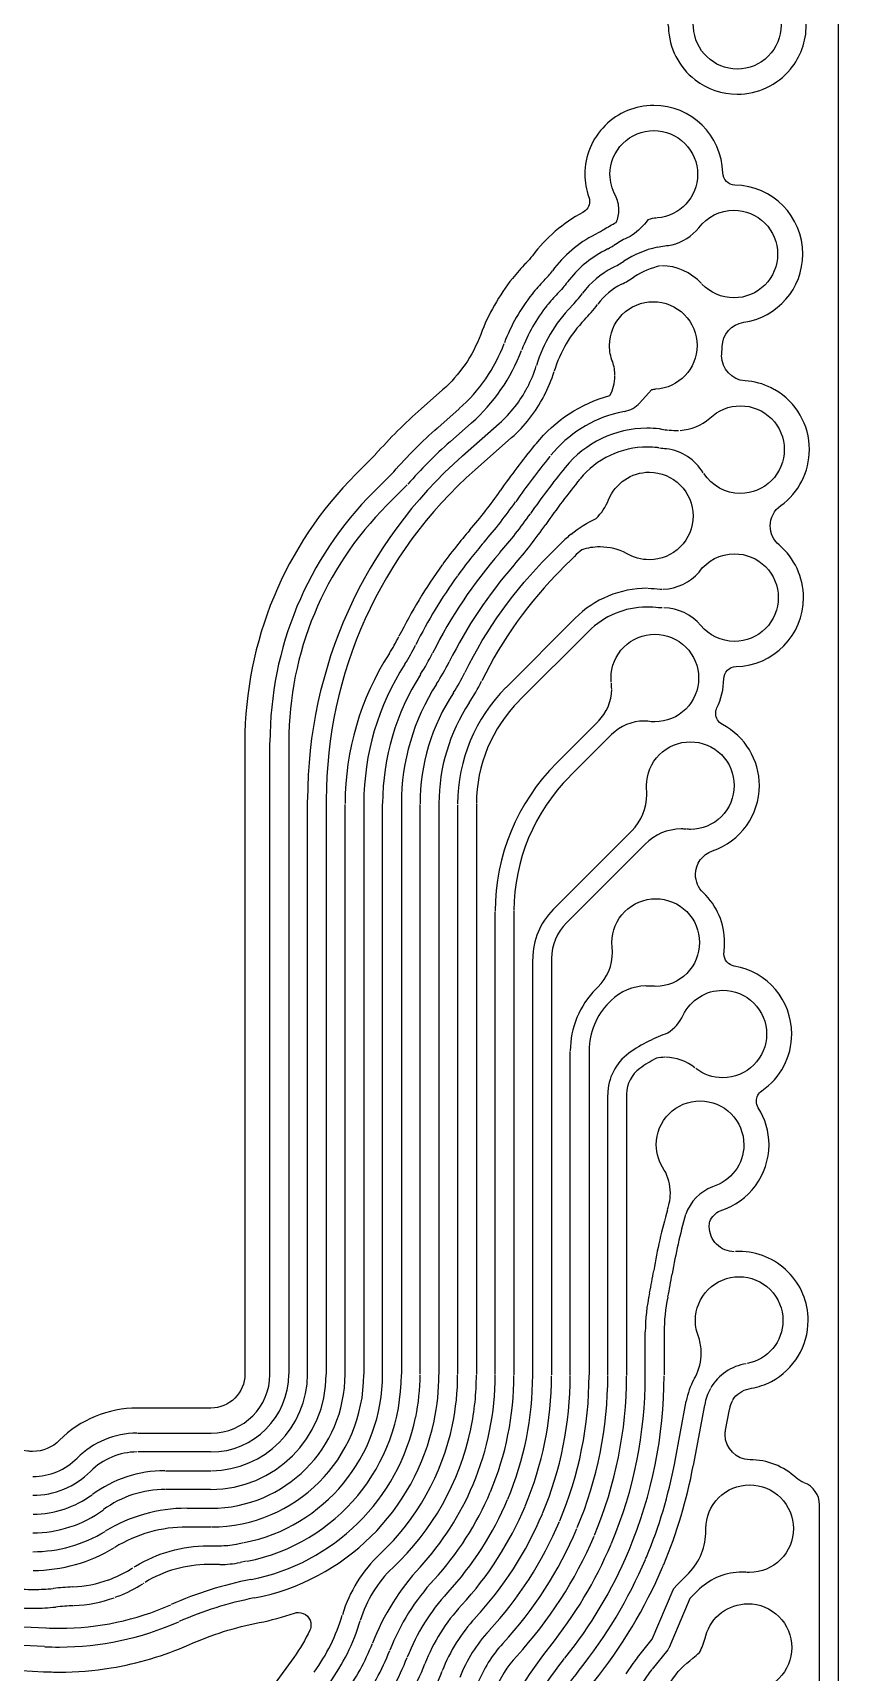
# Model space of a CAD drawing. Extents: x 1548 to 1929, y -174 to 95.
# Drawn here: x 1664.47 to 1667.74, y 45.95 to 52.6 of the extents above; entities that cross this region are included whole.
import ezdxf

# ---------------------------------------------------------------- set-up
doc = ezdxf.new("R2010")
doc.units = 0
doc.layers.add('gbr-dxf_layer0', color=7, linetype='Continuous')

msp = doc.modelspace()

# ---------------------------------------------------------------- linework, layer by layer
at = {"layer": 'gbr-dxf_layer0'}
for p, q in [((1666.7574, 51.7851), (1666.7731, 51.7935)), ((1666.8082, 51.7258), (1666.7944, 51.7185)), ((1666.117, 50.9997), (1666.2041, 51.0767)), ((1666.2543, 51.0193), (1666.1675, 50.9426)), ((1666.2181, 50.8855), (1666.3667, 51.0168)), ((1666.4166, 50.9592), (1666.2689, 50.8286)), ((1665.9932, 50.7678), (1665.9112, 50.6855)), ((1666.3944, 49.9453), (1666.6752, 50.226)), ((1666.729, 50.1721), (1666.4483, 49.8914)), ((1666.5999, 49.6379), (1666.769, 49.8071)), ((1666.8229, 49.7533), (1666.6538, 49.5841)), ((1665.4361, 47.1563), (1665.4361, 49.7216)), ((1665.5123, 49.723), (1665.5123, 47.1577)), ((1665.5885, 47.1577), (1665.5885, 49.4888)), ((1665.6647, 49.4875), (1665.6647, 47.1563)), ((1665.741, 47.1577), (1665.741, 49.4696)), ((1665.8172, 49.4721), (1665.8172, 47.1564)), ((1665.8933, 47.1577), (1665.8933, 49.472)), ((1665.9695, 49.4704), (1665.9695, 47.1563)), ((1666.0458, 47.1579), (1666.0458, 49.4699)), ((1666.122, 49.4718), (1666.122, 47.1556)), ((1666.1982, 47.1562), (1666.1982, 49.4689)), ((1666.2744, 49.4713), (1666.2744, 47.1549)), ((1666.5858, 49.0431), (1666.9051, 49.3625)), ((1666.959, 49.3086), (1666.6396, 48.9892)), ((1666.3506, 47.1549), (1666.3506, 49.0338)), ((1666.4268, 49.0362), (1666.4268, 47.1533)), ((1666.5029, 47.1542), (1666.5029, 48.8412)), ((1666.5791, 48.8432), (1666.5791, 47.1539)), ((1666.7597, 48.7199), (1666.7671, 48.7274)), ((1666.821, 48.6735), (1666.8136, 48.6661)), ((1666.6553, 47.152), (1666.6553, 48.4673)), ((1666.7315, 48.4687), (1666.7315, 47.1537)), ((1666.8078, 47.1536), (1666.8078, 48.2903)), ((1666.884, 48.2923), (1666.884, 47.1513)), ((1666.9601, 47.151), (1666.9601, 47.3265)), ((1667.0363, 47.3251), (1667.0363, 47.1534)), ((1667.0796, 46.7978), (1667.1264, 47.0463)), ((1667.201, 47.031), (1667.1549, 46.786)), ((1664.8979, 46.9169), (1665.1966, 46.9169)), ((1665.1952, 46.8407), (1664.9003, 46.8407)), ((1665.0112, 46.7645), (1665.1966, 46.7645)), ((1665.1942, 46.6883), (1665.0131, 46.6883)), ((1665.0993, 46.612), (1665.1952, 46.612)), ((1667.667, 43.9939), (1667.667, 46.6252)), ((1665.1966, 46.5358), (1665.1007, 46.5358)), ((1665.2999, 46.4666), (1665.3289, 46.4722)), ((1665.1854, 46.4596), (1665.23, 46.4596)), ((1665.2314, 46.3834), (1665.1868, 46.3834)), ((1665.3411, 46.3969), (1665.3155, 46.392)), ((1667.0824, 46.2939), (1667.1269, 46.3383)), ((1664.7817, 46.3218), (1664.7922, 46.3256)), ((1664.8193, 46.2544), (1664.806, 46.2496)), ((1664.4371, 46.1303), (1664.5258, 46.1261)), ((1664.5208, 46.05), (1664.432, 46.0543))]:
    msp.add_line(p, q, dxfattribs=at)
at = {"layer": 'gbr-dxf_layer0', "linetype": 'Continuous'}
for points in [[(1584.3299, 51.7428), (1584.3299, 54.6766, -0.414217), (1585.1264, 55.4731), (1606.6578, 55.4731, -0.202307), (1617.3278, 50.9715, 0.202316), (1618.548, 50.4566), (1624.0479, 50.4566, 0.202311), (1625.2681, 50.9715, -0.202307), (1635.9381, 55.4731), (1666.9465, 55.4731, -0.414216), (1667.743, 54.6766), (1667.743, 46.8113, -0.038221), (1667.7432, 46.8055), (1667.7432, 43.6418)], [(1664.6635, 52.6997, 0.048711), (1664.7748, 52.7573, -0.133843), (1664.9576, 52.8152), (1665.1466, 52.8229, -0.010035), (1665.2167, 52.8244), (1666.7339, 52.8244, -0.0765), (1666.7666, 52.8191, -0.057858), (1667.0096, 52.71, -0.185811), (1667.0538, 52.6249, 0.223571), (1667.1621, 52.4126, 0.166517), (1667.3336, 52.3539, 0.22394), (1667.5493, 52.4556, 0.174368), (1667.6135, 52.6339, 0.186103), (1667.5411, 52.8216, -0.186512), (1667.5279, 52.8557, -0.201374), (1667.5431, 52.892, 0.201429), (1667.6269, 53.0916, 0.253448), (1667.4999, 53.326, -0.253012), (1667.454, 53.411, -0.255469), (1667.5007, 53.4965, 0.255314), (1667.6295, 53.7322)], [(1667.2591, 52.8045, 0.036047), (1667.2928, 52.8069, -0.057853), (1667.3335, 52.8117, -0.414223), (1667.5113, 52.6339, -0.414223), (1667.3335, 52.4561, -0.401576), (1667.1559, 52.6262, 0.207217), (1667.0701, 52.7922)], [(1666.9945, 52.3085, 0.414219), (1666.7145, 52.0286, 0.08512), (1666.7306, 51.9354, -0.085407), (1666.7335, 51.9184, -0.277576), (1666.7064, 51.8734, 0.111791), (1666.5017, 51.6982, -0.032294), (1666.4766, 51.6692)], [(1667.5995, 51.7048, 0.409447), (1667.3241, 51.9847, -0.402589), (1667.2744, 52.0344, 0.408097), (1666.9945, 52.3085)], [(1666.8527, 51.8861, 0.115169), (1666.8391, 51.942, -0.127877), (1666.8166, 52.0286, -0.414223), (1666.9944, 52.2064, -0.414223), (1667.1722, 52.0286, -0.391322), (1667.0084, 51.8513)], [(1666.7915, 51.8044, -0.025444), (1666.8417, 51.8333, 0.1054), (1666.8527, 51.8849)], [(1667.0088, 51.7326, -0.036369), (1667.0689, 51.7416, 0.149741), (1667.1772, 51.8113, -0.236126), (1667.3195, 51.8825, -0.414223), (1667.4973, 51.7047, -0.414223), (1667.3195, 51.5269, -0.206808), (1667.19, 51.5828)], [(1667.0059, 51.8511, 0.071748), (1666.9706, 51.8437, -0.073085), (1666.907, 51.781, -0.060833), (1666.8991, 51.7763, 0.007227), (1666.8865, 51.7704)], [(1666.4758, 51.6684, 0.024709), (1666.4207, 51.6057, 0.077685), (1666.2916, 51.3784)], [(1667.6264, 50.9108, 0.268145), (1667.4863, 51.1534, -0.024814), (1667.4708, 51.1616, 0.098789), (1667.365, 51.1902, -0.395524), (1667.2699, 51.2916, -0.027597), (1667.2706, 51.3027, 0.023523), (1667.2723, 51.3288, -0.367989), (1667.3595, 51.4276, 0.372923), (1667.5995, 51.7047)], [(1666.644, 51.591, -0.032552), (1666.6036, 51.5443, 0.024428), (1666.5606, 51.4953)], [(1666.8366, 51.2113, 0.081162), (1666.8276, 51.2665, -0.096739), (1666.8146, 51.3334, -0.414223), (1666.9924, 51.5112, -0.414223), (1667.1702, 51.3334, -0.398518), (1667.002, 51.1558, 0.024041), (1666.9856, 51.1533), (1666.9375, 51.1007)], [(1666.2916, 51.3781, -0.122439), (1666.1367, 51.1531), (1666.0496, 51.0761, 0.030833), (1665.8649, 50.8917)], [(1666.5164, 50.9346, -0.157987), (1666.8166, 51.1302, 0.11905), (1666.8367, 51.2091)], [(1667.1012, 50.9885, 0.159635), (1667.2222, 51.0379, -0.195942), (1667.3465, 51.0886, -0.414223), (1667.5243, 50.9108, -0.414223), (1667.3465, 50.733, -0.253688), (1667.1975, 50.8137)], [(1665.8572, 50.7393), (1665.9384, 50.8207, -0.031373), (1666.1169, 50.9996)], [(1666.3718, 50.7437, -0.016526), (1666.5117, 50.9285, -0.009193), (1666.5158, 50.9339)], [(1665.8639, 50.8904), (1665.7852, 50.8114, 0.19893), (1665.3341, 49.723), (1665.3341, 47.1564, -0.414225), (1665.1966, 47.019), (1664.8977, 47.019, 0.198874), (1664.5817, 46.8879, -0.198841), (1664.4725, 46.8427, -0.031958), (1664.4529, 46.844), (1664.4324, 46.8468)], [(1666.5725, 50.8826, -0.016929), (1666.571, 50.8807, 0.016581), (1666.4337, 50.6993)], [(1667.6023, 50.3098, 0.220527), (1667.5032, 50.5234, -0.220139), (1667.4674, 50.6008, -0.241808), (1667.5098, 50.6834, 0.241501), (1667.6264, 50.9108)], [(1666.6594, 50.5678, -0.059186), (1666.7606, 50.631, 0.09617), (1666.8111, 50.7067, -0.30756), (1666.9764, 50.819, -0.414223), (1667.1542, 50.6412, -0.414223), (1666.9764, 50.4634, -0.137885), (1666.8838, 50.4895, 0.117064), (1666.7766, 50.5155)], [(1666.2284, 50.0066, -0.082277), (1666.5672, 50.4797), (1666.6187, 50.5312)], [(1666.7753, 50.5155, 0.078483), (1666.7017, 50.5039, 0.022984), (1666.6726, 50.4773), (1666.6211, 50.4259)], [(1667.033, 50.3441, 0.211536), (1667.1781, 50.4137, -0.241204), (1667.3223, 50.4876, -0.414223), (1667.5001, 50.3098, -0.414223), (1667.3223, 50.132, -0.224247), (1667.185, 50.1968, 0.217761), (1667.0359, 50.2679)], [(1666.9706, 50.3474, -0.030698), (1667.0211, 50.344), (1667.0285, 50.344)], [(1667.0285, 50.2678), (1667.0202, 50.2678, -0.043466), (1667.0136, 50.2682, 0.033988), (1666.968, 50.2713)], [(1667.423, 49.5465, 0.2788), (1667.2731, 49.7944, -0.280212), (1667.2457, 49.8395, -0.112844), (1667.2507, 49.8615, 0.10995), (1667.2787, 49.9798, -0.404048), (1667.3285, 50.0299, 0.407827), (1667.6023, 50.3098)], [(1666.8218, 49.9664, -0.023747), (1666.821, 49.9831, -0.414223), (1666.9988, 50.1609, -0.414223), (1667.1766, 49.9831, -0.414223), (1666.9988, 49.8053, -0.040868), (1666.9699, 49.8077, 0.018102), (1666.9565, 49.8083)], [(1666.9664, 49.5117, 0.022016), (1666.9655, 49.5299, -0.041324), (1666.9655, 49.5362, -0.014713), (1666.9652, 49.5464, -0.414223), (1667.143, 49.7242, -0.414223), (1667.3208, 49.5464, -0.414223), (1667.143, 49.3686, -0.020981), (1667.1282, 49.3693)], [(1667.2822, 48.909, 0.205272), (1667.1954, 49.1117, -0.205019), (1667.1639, 49.1851, -0.321692), (1667.233, 49.2813, 0.321164), (1667.423, 49.5465)], [(1666.8267, 48.8718, 0.016638), (1666.8261, 48.885, -0.033865), (1666.8245, 48.909, -0.414223), (1667.0023, 49.0868, -0.414223), (1667.1801, 48.909, -0.414223), (1667.0023, 48.7312, -0.015604), (1666.9914, 48.7315, -0.046815), (1666.9843, 48.7316, 0.025739), (1666.9637, 48.7326)], [(1667.5545, 48.5377, 0.366097), (1667.3214, 48.8135, -0.364997), (1667.2792, 48.8635, -0.035494), (1667.2797, 48.8706, 0.033779), (1667.2822, 48.9082)], [(1666.976, 48.51, -0.033697), (1667.0517, 48.5421, 0.127305), (1667.1139, 48.6138, -0.289741), (1667.2746, 48.7154, -0.414223), (1667.4524, 48.5376, -0.414223), (1667.2746, 48.3598, -0.167924), (1667.1648, 48.3977)], [(1667.4623, 48.0881, 0.14203), (1667.4189, 48.2379, -0.142054), (1667.411, 48.2651, -0.247574), (1667.4331, 48.307, 0.247186), (1667.5545, 48.5376)], [(1667.0393, 48.4431, 0.044606), (1667.0058, 48.4397, 0.037461), (1666.9377, 48.3977)], [(1667.0619, 47.8927, 0.127725), (1667.0372, 47.9854, -0.155083), (1667.0046, 48.088, -0.414223), (1667.1824, 48.2658, -0.414223), (1667.3602, 48.088, -0.332479), (1667.2327, 47.9175, 0.213834), (1667.1239, 47.8057)], [(1667.3214, 47.6538, -0.414238), (1667.2197, 47.7556, -0.05083), (1667.2217, 47.776, -0.178863), (1667.2645, 47.8203, 0.329249), (1667.4623, 48.088)], [(1667.0506, 47.8269, -0.002644), (1667.0574, 47.8503, 0.054482), (1667.0618, 47.8915)], [(1667.6211, 47.3746, 0.414219), (1667.3412, 47.6545, 0.013338), (1667.3264, 47.654)], [(1667.1872, 47.2435, 0.075394), (1667.1776, 47.3047, -0.101186), (1667.1633, 47.3745, -0.414223), (1667.3411, 47.5523, -0.414223), (1667.5189, 47.3745, -0.361689), (1667.3734, 47.1997)], [(1667.315, 47.0518, -0.199228), (1667.3812, 47.0975, 0.075358), (1667.4615, 47.1218, -0.016518), (1667.4719, 47.127, 0.278099), (1667.6211, 47.3745)], [(1667.159, 47.1379, -0.005924), (1667.1634, 47.1459, 0.121745), (1667.1872, 47.2422)], [(1667.6037, 46.7161, -0.090459), (1667.5728, 46.7355, 0.186363), (1667.3851, 46.8092, -0.412769), (1667.284, 46.9108, -0.046679), (1667.2858, 46.9296), (1667.3015, 47.0134)], [(1667.2059, 46.5229, -0.009268), (1667.2058, 46.5292, -0.414223), (1667.3836, 46.707, -0.414223), (1667.5614, 46.5292, -0.414223), (1667.3836, 46.3514, -0.028297), (1667.3636, 46.3526, 0.009873), (1667.3539, 46.3528)], [(1667.1273, 46.3387), (1667.1374, 46.3488, 0.191665), (1667.2059, 46.521)], [(1664.8841, 46.3731, -0.003258), (1664.8902, 46.3766, -0.136749), (1665.1839, 46.4596)], [(1666.8936, 46.4415, -0.009865), (1666.8906, 46.4349, -0.068729), (1666.6318, 46.0027)], [(1667.3527, 46.3528, 0.191684), (1667.1805, 46.2843), (1667.1414, 46.2451), (1667.0566, 46.0469, -0.074947), (1667.0509, 46.0371), (1666.9876, 45.9581)], [(1666.9286, 46.0063), (1666.9881, 46.0806), (1667.0738, 46.2809, -0.100177), (1667.0821, 46.2935)], [(1667.065, 45.9101, -0.090573), (1667.1531, 46.0026, -0.030731), (1667.1797, 46.0256, 0.064452), (1667.2038, 46.0883, -0.040995), (1667.2057, 46.0942, -0.336503), (1667.3769, 46.2241, -0.414223), (1667.5547, 46.0463, -0.414223), (1667.3769, 45.8685, -0.075262), (1667.3243, 45.8765)], [(1665.1069, 46.0578, -0.056389), (1665.3924, 46.1477, 0.036029), (1665.5352, 46.186, -0.084044), (1665.5519, 46.1889, -0.414262), (1665.6026, 46.1381, -0.109231), (1665.5979, 46.1167, -0.049048), (1665.5326, 46.0062), (1665.4526, 45.8967)], [(1664.3419, 45.9602, 0.020538), (1664.4272, 45.9526), (1664.5171, 45.9483, 0.012337), (1664.5809, 45.9467, 0.040621), (1664.7907, 45.9638)]]:
    msp.add_lwpolyline(points, format="xyb", dxfattribs=at)
at = {"layer": 'gbr-dxf_layer0'}
for centre, radius, start, end in [((1666.5909, 52.1208), 0.3746, 299.13281, 302.31255), ((1666.9912, 51.3338), 0.5083, 117.52638, 143.41809), ((1666.591, 52.1209), 0.4508, 298.9881, 302.19567), ((1667.101, 51.3246), 0.4948, 115.79425, 122.90192), ((1667.1006, 51.3245), 0.4183, 102.85669, 122.88455), ((1666.9912, 51.3338), 0.4321, 117.35266, 143.33918), ((1666.589, 52.1197), 0.5272, 296.9608, 302.5846), ((1667.0833, 51.0791), 0.7444, 135.89179, 141.52414), ((1666.2644, 51.8783), 0.3998, 315.41219, 322.79297), ((1666.9909, 51.3334), 0.3558, 117.41701, 143.40102), ((1666.589, 52.1197), 0.6035, 297.04858, 302.65722), ((1667.1006, 51.3245), 0.3421, 103.34744, 122.76848), ((1667.0247, 51.4375), 0.2199, 42.17014, 89.67669), ((1667.0834, 51.0793), 0.7444, 141.57707, 159.17087), ((1666.2634, 51.8769), 0.5523, 315.70305, 323.04073), ((1666.9909, 51.3334), 0.2796, 117.27424, 143.16517), ((1667.0834, 51.0793), 0.6682, 141.53502, 159.30558), ((1667.0835, 51.079), 0.5919, 135.89899, 162.94154), ((1666.2634, 51.8769), 0.6285, 315.68399, 323.15402), ((1667.0835, 51.079), 0.5157, 135.91158, 163.05604), ((1665.7615, 51.5772), 0.6682, 311.52959, 339.40611), ((1665.7615, 51.5772), 0.7444, 311.48496, 339.26779), ((1666.0239, 51.4016), 0.5158, 332.46826, 343.07402), ((1666.0239, 51.4016), 0.592, 332.38211, 342.97102), ((1666.0287, 51.3989), 0.5102, 311.58042, 332.40226), ((1666.0287, 51.3989), 0.5864, 311.48789, 332.30912), ((1666.9683, 50.5693), 0.5049, 103.52029, 140.93235), ((1666.9679, 50.5693), 0.5048, 100.71585, 103.33858), ((1666.853, 51.1777), 0.1143, 281.24933, 317.58395), ((1666.9679, 50.569), 0.4283, 90.18552, 140.99144), ((1666.9681, 50.569), 0.4283, 83.56051, 90.01958), ((1666.9749, 50.6415), 0.3556, 81.93591, 83.07554), ((1667.0968, 51.4952), 0.5067, 261.98783, 265.22458), ((1667.4524, 49.4888), 1.9403, 131.48819, 138.67668), ((1667.0969, 51.4952), 0.5068, 265.48071, 269.80079), ((1667.4526, 49.4887), 1.8641, 131.48394, 179.95452), ((1666.9679, 50.569), 0.3521, 89.99605, 140.83155), ((1666.9681, 50.569), 0.3521, 83.36381, 89.8111), ((1666.975, 50.6415), 0.2794, 81.69942, 82.80611), ((1667.0968, 51.4952), 0.5829, 262.13198, 264.96121), ((1667.0166, 50.7065), 0.21, 31.72108, 81.94932), ((1667.4526, 49.4887), 1.7878, 131.47179, 179.99662), ((1669.2427, 48.7249), 3.3567, 140.98733, 144.97853), ((1666.8735, 49.7227), 1.4374, 134.9934, 179.99075), ((1664.7274, 51.8977), 2.0089, 319.1931, 324.9187), ((1669.2427, 48.7249), 3.2805, 140.96899, 144.9903), ((1666.8735, 49.7227), 1.3612, 134.99337, 179.93223), ((1664.7274, 51.8977), 2.0851, 319.18196, 324.90017), ((1664.97, 51.7115), 1.8563, 318.94183, 325.14253), ((1664.97, 51.7115), 1.9325, 318.93299, 325.12667), ((1667.8257, 49.2212), 2.0853, 139.17322, 144.12412), ((1667.8257, 49.2212), 2.0091, 139.18564, 144.09038), ((1666.9764, 50.1733), 0.506, 128.82799, 134.96603), ((1667.8255, 49.2206), 1.9329, 138.87059, 153.45523), ((1667.8258, 49.2216), 2.0852, 144.16746, 153.4842), ((1667.8258, 49.2216), 2.009, 144.1324, 153.50782), ((1667.8255, 49.2206), 1.8567, 138.88561, 153.48109), ((1667.8257, 49.2205), 1.7041, 134.98642, 153.84591), ((1666.968, 49.9339), 0.4137, 90.00116, 135.02877), ((1666.9681, 49.9339), 0.3375, 90.39792, 135.02901), ((1665.2919, 50.4838), 0.7457, 327.39341, 333.55277), ((1666.8679, 49.4723), 1.127, 147.28627, 179.93018), ((1665.2919, 50.4838), 0.8219, 327.33934, 333.48695), ((1665.292, 50.4841), 0.8981, 327.31385, 333.51946), ((1666.8679, 49.4723), 1.0508, 147.32463, 179.90805), ((1666.868, 49.4724), 0.9746, 147.36443, 179.90323), ((1665.292, 50.4841), 0.9743, 327.39913, 333.46179), ((1665.5584, 50.3345), 0.7459, 326.59372, 333.80748), ((1666.868, 49.4724), 0.8984, 147.28127, 180.00031), ((1666.8679, 49.4715), 0.6698, 135.01302, 179.88067), ((1665.5583, 50.3344), 0.8221, 326.64996, 333.69784), ((1666.6367, 49.939), 0.1868, 315.2202, 359.31359), ((1666.6367, 49.939), 0.1868, 359.97519, 6.99461), ((1666.8679, 49.4719), 0.8222, 146.71624, 179.99988), ((1666.8679, 49.4719), 0.746, 146.66207, 179.85948), ((1666.8679, 49.4715), 0.5936, 135.01273, 179.83318), ((1666.9553, 49.6215), 0.1868, 90.00047, 134.91944), ((1667.2016, 49.0359), 0.8512, 135.01143, 179.98385), ((1667.2016, 49.0359), 0.775, 135.01274, 179.80641), ((1666.7574, 49.5104), 0.209, 315.06456, 0.00354), ((1667.1073, 49.1613), 0.209, 90.62132, 135.06813), ((1667.1071, 49.1612), 0.209, 84.73321, 89.96416), ((1666.7856, 48.8431), 0.2827, 135.00497, 180.00046), ((1666.7856, 48.8431), 0.2065, 135.00638, 179.50404), ((1666.6249, 48.8705), 0.2018, 315.13406, 0.00357), ((1666.9638, 48.5309), 0.2018, 90.64405, 134.88314), ((1667.0104, 48.4685), 0.3551, 134.97077, 179.95537), ((1667.0104, 48.4685), 0.2789, 134.97065, 179.68524), ((1667.2516, 47.9646), 0.6111, 116.98332, 125.86001), ((1667.0142, 48.2922), 0.2065, 125.92973, 179.99703), ((1667.0142, 48.2922), 0.1303, 126.20447, 179.2273), ((1667.0415, 48.2535), 0.1895, 50.62257, 89.99748), ((1669.359, 47.1733), 2.3991, 164.25992, 170.29968), ((1669.359, 47.1733), 2.3229, 164.22342, 170.32915), ((1664.7031, 47.9596), 2.3228, 348.2558, 350.49675), ((1664.7031, 47.9597), 2.399, 348.22546, 350.46775), ((1667.7325, 47.3254), 0.7724, 168.01605, 179.81216), ((1667.7325, 47.3254), 0.6962, 168.10861, 179.91526), ((1667.4032, 46.9948), 0.2069, 99.23013, 149.1221), ((1665.1966, 47.1564), 0.5443, 270, 0), ((1665.1966, 47.1564), 0.3157, 270, 0), ((1665.1966, 47.1563), 0.4681, 270.00002, 359.82714), ((1665.1966, 47.1564), 0.2395, 270.31157, 359.68843), ((1665.1966, 47.1564), 0.6205, 270.12904, 359.87096), ((1665.1966, 47.1563), 0.3919, 270.34352, 359.99997), ((1665.1963, 47.1563), 0.697, 281.13219, 359.99656), ((1665.1963, 47.1563), 0.7732, 280.95423, 359.89351), ((1665.2001, 47.1552), 0.8456, 348.16128, 359.90633), ((1665.2001, 47.1552), 0.9218, 348.242, 359.90048), ((1665.1999, 47.1541), 0.9982, 348.27886, 0), ((1665.1999, 47.1541), 1.0744, 348.21487, 359.92642), ((1665.2027, 47.153), 1.1479, 337.24122, 359.99899), ((1665.2027, 47.153), 1.2241, 337.19461, 359.92548), ((1665.2027, 47.1523), 1.3002, 337.21966, 359.99944), ((1665.2027, 47.1523), 1.3764, 337.26424, 359.90158), ((1665.2027, 47.1517), 1.4527, 337.3043, 359.93658), ((1665.2027, 47.1517), 1.5289, 337.24016, 0.0002), ((1665.2024, 47.1513), 1.6053, 337.35493, 359.99864), ((1665.2024, 47.1513), 1.6815, 337.2944, 359.91872), ((1665.2024, 47.1509), 1.7577, 337.30374, 359.93868), ((1665.2024, 47.1509), 1.8339, 337.27207, 359.95736), ((1667.4224, 46.9928), 0.3008, 151.74333, 169.578), ((1667.4224, 46.9928), 0.2246, 152.01348, 169.82723), ((1667.4224, 46.9927), 0.1226, 152.68647, 169.6784), ((1665.1964, 47.1564), 0.8495, 281.0846, 348.059), ((1665.1964, 47.1564), 0.9257, 281.00059, 348.13961), ((1665.1963, 47.156), 1.0021, 313.29017, 348.15096), ((1665.1963, 47.156), 1.0783, 313.25042, 348.08423), ((1664.8978, 46.5716), 0.3452, 90.326, 134.99135), ((1664.4726, 46.9969), 0.2562, 270.28586, 314.93179), ((1664.8978, 46.5716), 0.269, 90.28189, 134.99155), ((1664.4726, 46.9969), 0.3324, 269.99319, 314.94158), ((1665.0111, 46.2635), 0.5009, 90.22297, 126.26667), ((1665.2025, 47.1508), 1.9101, 337.30988, 349.28778), ((1665.2025, 47.1508), 1.9863, 337.28235, 349.35306), ((1664.4728, 46.997), 0.4089, 270.33294, 306.18499), ((1665.0111, 46.2635), 0.4247, 89.99928, 126.19775), ((1665.1963, 47.1553), 1.1546, 317.35575, 337.208), ((1665.1963, 47.1553), 1.2308, 317.3897, 337.16025), ((1667.572, 46.6264), 0.095, 359.99189, 69.33203), ((1664.4728, 46.997), 0.4851, 270.00343, 306.27494), ((1665.0995, 45.9742), 0.6378, 90.14444, 121.36531), ((1665.1965, 47.156), 1.3073, 317.32292, 337.13272), ((1665.1965, 47.156), 1.3835, 317.3375, 337.17685), ((1665.0995, 45.9742), 0.5616, 90.01953, 121.50337), ((1665.1968, 47.1565), 1.4599, 317.29531, 337.15269), ((1665.1968, 47.1565), 1.5361, 317.31103, 337.09041), ((1664.4731, 46.9971), 0.5617, 269.99802, 301.4695), ((1665.1968, 47.1566), 1.6124, 317.29646, 337.11688), ((1665.1968, 47.1566), 1.6886, 317.31047, 337.05998), ((1666.7178, 46.5153), 0.1144, 335.36671, 337.56859), ((1664.4731, 46.9971), 0.6379, 270.12268, 301.33227), ((1665.231, 46.8058), 0.3462, 270.06968, 281.24624), ((1666.2649, 46.0192), 0.5581, 133.17601, 163.36572), ((1665.1966, 47.1558), 1.7649, 321.18624, 336.97694), ((1665.1963, 47.1553), 1.9174, 321.21791, 336.92807), ((1666.7176, 46.5148), 0.2669, 335.84321, 337.57807), ((1664.6129, 46.7847), 0.4929, 291.34702, 302.57619), ((1665.186, 45.8911), 0.4923, 90.06897, 121.51578), ((1665.231, 46.8058), 0.4224, 270.2595, 281.42799), ((1666.2649, 46.0192), 0.4819, 133.23001, 163.48253), ((1666.7709, 45.7044), 0.9865, 137.35415, 158.63892), ((1665.1963, 47.1553), 1.9936, 321.20053, 336.89975), ((1666.7176, 46.5148), 0.3431, 335.64926, 337.39085), ((1664.4774, 46.996), 0.714, 262.7248, 269.90017), ((1664.4776, 46.9961), 0.714, 269.99101, 276.25438), ((1664.6862, 45.1114), 1.1821, 92.5163, 96.29043), ((1664.6128, 46.7845), 0.4926, 272.6533, 289.85791), ((1664.6129, 46.7847), 0.5691, 291.45902, 302.65435), ((1664.9836, 46.2104), 0.1145, 122.0617, 123.13636), ((1665.6467, 44.8407), 1.5097, 101.00485, 113.91887), ((1666.7709, 45.7044), 0.9103, 137.31655, 158.6993), ((1666.7709, 45.7043), 0.8342, 137.34335, 158.69305), ((1664.4774, 46.996), 0.7903, 262.51985, 270.00585), ((1664.4776, 46.9961), 0.7902, 270.09406, 276.35671), ((1664.6862, 45.1114), 1.1059, 92.44937, 96.22595), ((1664.5811, 47.2444), 1.1198, 270.07236, 293.81009), ((1664.6128, 46.7845), 0.5688, 272.78809, 289.65498), ((1665.6467, 44.8407), 1.4335, 101.05344, 113.85523), ((1666.7709, 45.7043), 0.758, 137.31617, 158.61475), ((1664.5811, 47.2444), 1.196, 270.00171, 293.89139), ((1665.0033, 46.3933), 0.7578, 323.86316, 343.48304), ((1665.0033, 46.3933), 0.834, 323.81775, 343.40571), ((1666.7707, 45.7043), 0.6816, 137.33875, 158.68981), ((1664.5813, 47.2444), 1.1198, 267.23617, 269.98946), ((1666.7707, 45.7043), 0.6054, 137.31211, 158.58759), ((1664.5814, 47.2444), 1.196, 267.15771, 269.91718), ((1664.5807, 47.2445), 1.298, 279.30946, 293.9032), ((1665.0036, 46.3936), 0.9104, 323.82129, 338.68925), ((1665.0036, 46.3936), 0.9866, 323.83109, 338.63049), ((1664.997, 46.3959), 1.0698, 323.89831, 338.64656), ((1666.7707, 45.7043), 0.5292, 137.34448, 158.4879), ((1666.7707, 45.7043), 0.453, 137.30924, 158.68018), ((1667.8207, 45.0447), 1.6031, 141.21141, 154.42162), ((1667.8207, 45.0447), 1.5269, 141.17494, 154.45579), ((1667.4112, 45.617), 0.62, 141.18299, 148.67479), ((1664.997, 46.3959), 1.146, 323.84851, 338.7048), ((1664.9965, 46.395), 1.2224, 323.88859, 338.70158), ((1667.8207, 45.0443), 1.4506, 141.16771, 154.44358), ((1667.4112, 45.617), 0.5438, 141.27096, 148.58498)]:
    msp.add_arc(centre, radius, start, end, dxfattribs=at)

doc.saveas('drawing.dxf')
